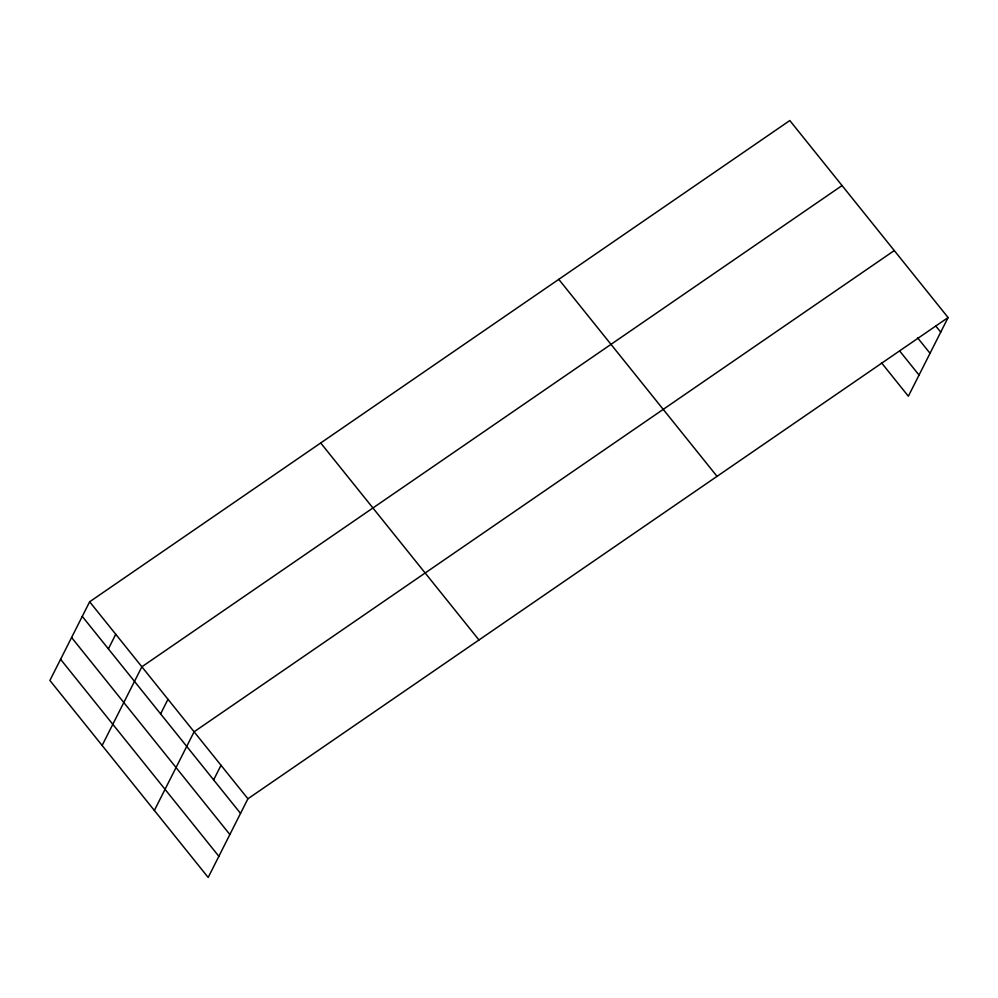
<?xml version="1.0" encoding="UTF-8"?>
<svg xmlns="http://www.w3.org/2000/svg" width="998" height="998" viewBox="0 0 998 998"><rect width="100%" height="100%" fill="white"/><g stroke="black" fill="none" stroke-linecap="round" stroke-linejoin="round"><path stroke-width="1.5" d="M89.645 601.782L49.9 680.449L208.183 877.454L247.916 798.774L948.1 317.551L789.817 120.546L89.645 601.782L247.916 798.774M108.383 648.887L115.756 634.279M102.133 745.456L141.866 666.789L842.05 185.566M160.616 713.894L167.988 699.286M154.366 810.463L194.099 731.796L894.283 250.573M213.634 779.887L221.007 765.291M948.1 317.551L908.355 396.218L881.459 362.736M935.912 326.171L940.727 332.159M917.549 337.748L930.049 353.304M899.822 351.159L919.046 375.086M558.768 279.353L717.038 476.358M320.695 442.975L478.978 639.98M82.26 616.377L240.543 813.382M71.582 637.522L229.864 834.528M60.579 659.304L218.861 856.309"/></g></svg>
